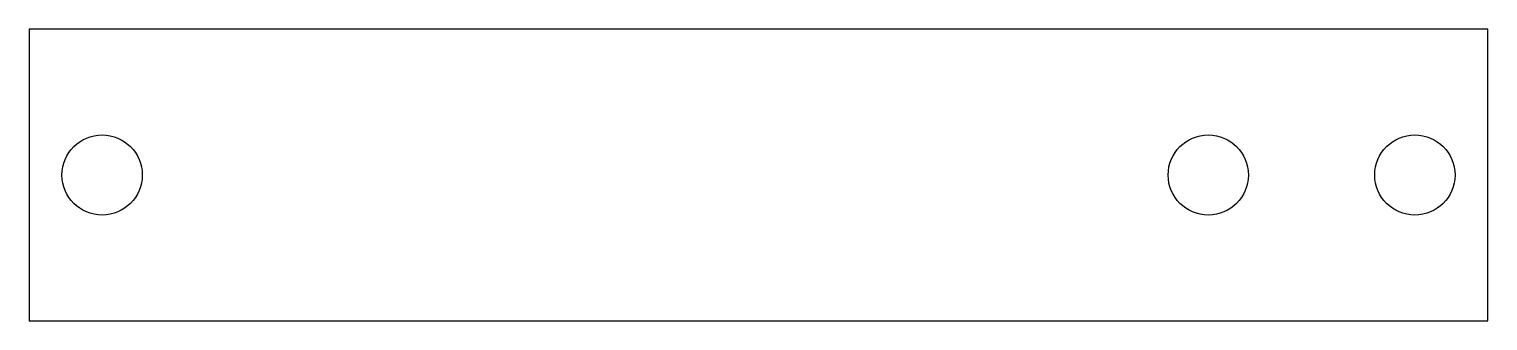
# Model space of a CAD drawing. Header units: millimetres. Extents: x -100 to 0, y -20 to 0.
import ezdxf

# ---------------------------------------------------------------- set-up
doc = ezdxf.new("R2010")
doc.units = ezdxf.units.MM

msp = doc.modelspace()

# ---------------------------------------------------------------- linework, layer by layer
msp.add_lwpolyline([(-100, -20), (0, -20), (0, 0), (-100, 0)], close=True)
for centre in [(-95, -10), (-19.165, -10), (-5, -10)]:
    msp.add_circle(centre, 2.75)

doc.saveas('drawing.dxf')
